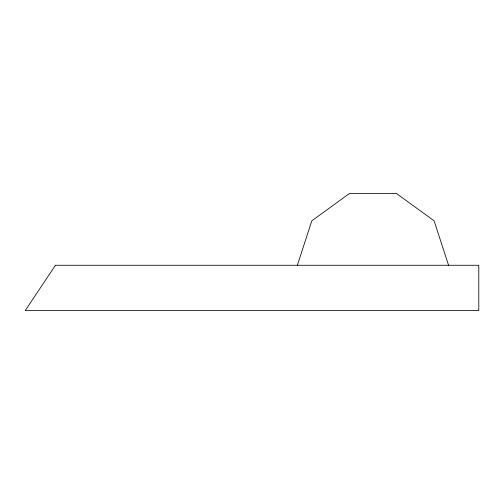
<?xml version="1.0" encoding="UTF-8"?>
<svg xmlns="http://www.w3.org/2000/svg" width="504" height="504" viewBox="0 0 504 504"><rect width="100%" height="100%" fill="white"/><g stroke="black" fill="none" stroke-linecap="round" stroke-linejoin="round"><path stroke-width="0.76" d="M297.36 265.268L311.8 220.834L349.6 193.372L396.32 193.372L434.12 220.834L448.56 265.268M55.44 265.268L25.2 310.628L478.8 310.628L478.8 265.268L55.44 265.268"/></g></svg>
